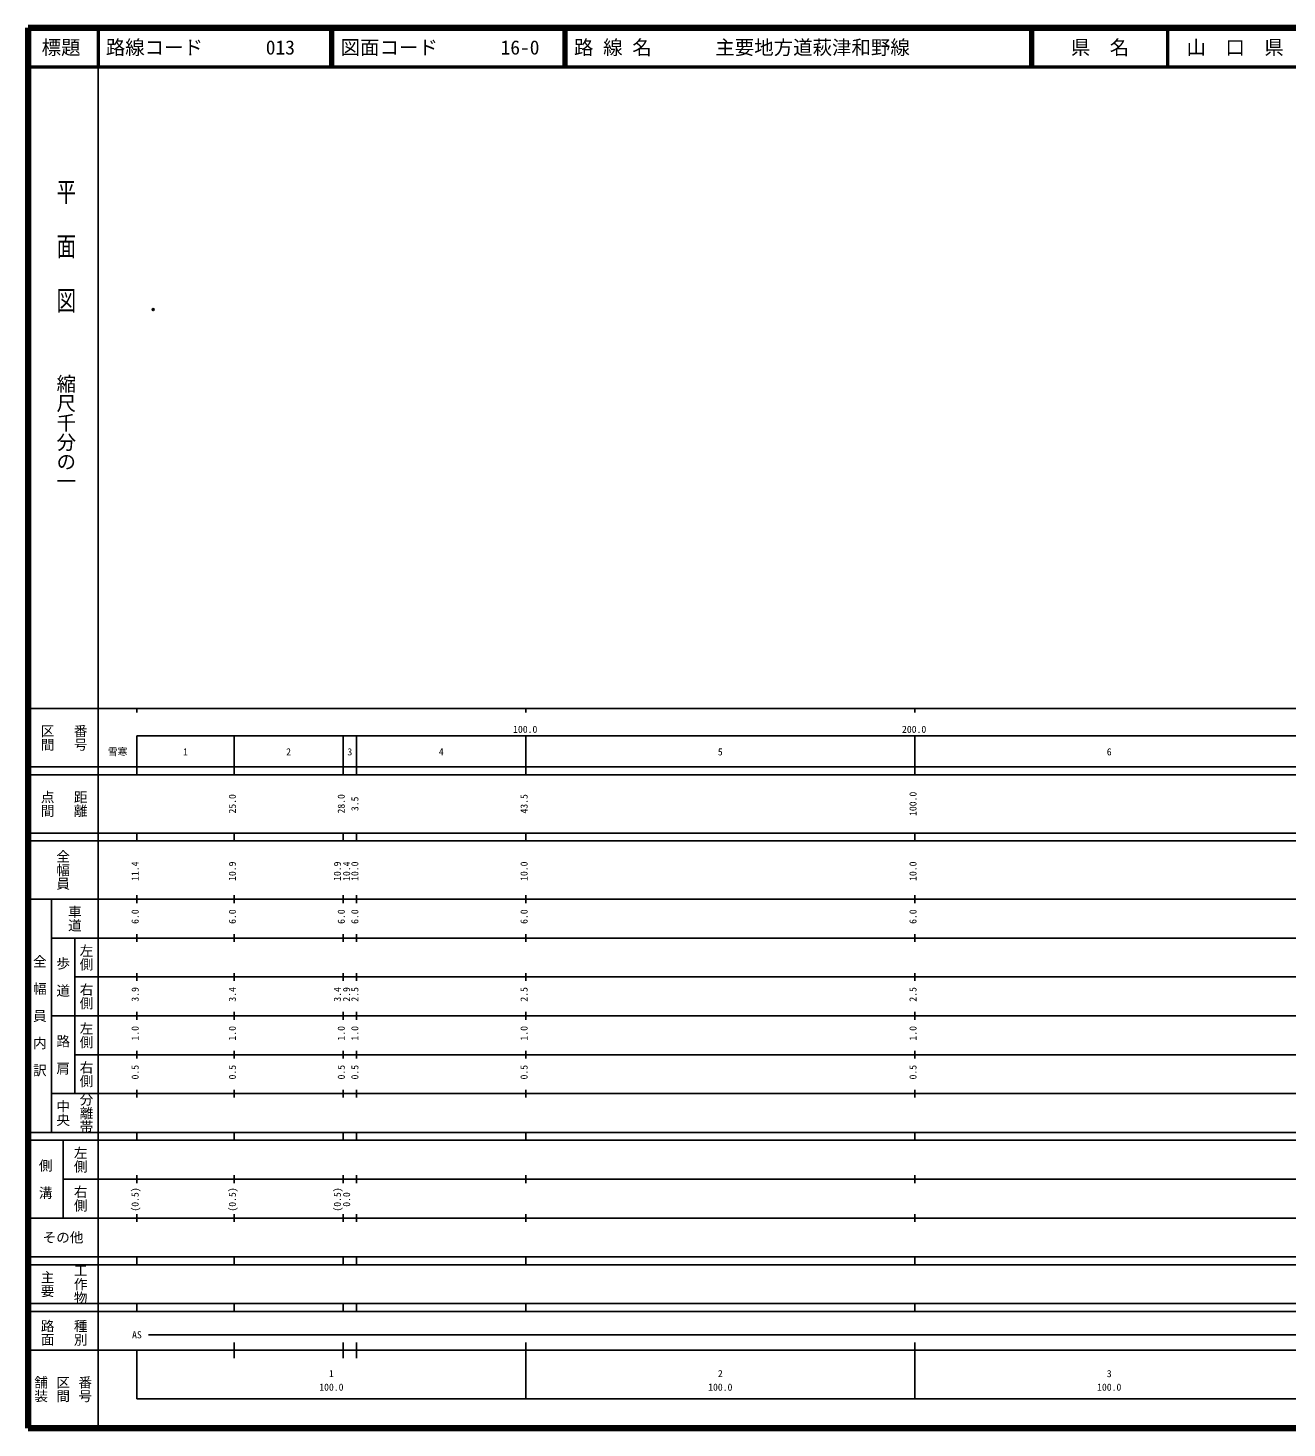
# Model space of a CAD drawing. Units: millimetres on the paper. Extents: x 40 to 680, y 20 to 380.
# Drawn here: x 40 to 363.7, y 20 to 380 of the extents above; entities that cross this region are included whole.
import ezdxf
from ezdxf.enums import TextEntityAlignment as Align

# ---------------------------------------------------------------- set-up
doc = ezdxf.new("R2010")
doc.units = ezdxf.units.MM
doc.header["$PDMODE"] = 32
doc.header["$PDSIZE"] = 0.5
doc.layers.add('M-OTRS', color=6, linetype='Continuous')
doc.layers.add('M-TTL-TXT', color=7, linetype='Continuous')
for name, color, linetype, lineweight in [('M-TTL', 2, 'Continuous', 140), ('M-TTL-BAND', 7, 'Continuous', 25), ('M-TTL-LINE', 7, 'Continuous', 50)]:
    doc.layers.add(name, color=color, linetype=linetype, lineweight=lineweight)
doc.styles.add('@ＭＳ ゴシック', font='')
doc.styles.add('ＭＳ ゴシック', font='')
doc.styles.get('@ＭＳ ゴシック').set_extended_font_data('@MS Gothic')
doc.styles.get('ＭＳ ゴシック').set_extended_font_data('MS Gothic')

msp = doc.modelspace()

# ---------------------------------------------------------------- linework, layer by layer
at = {"layer": 'M-OTRS'}
msp.add_point((72.214, 307.601), dxfattribs=at)
at = {"layer": 'M-TTL'}
for p, q in [((40, 380), (40, 20)), ((680, 380), (40, 380)), ((40, 20), (680, 20))]:
    msp.add_line(p, q, dxfattribs=at)
at = {"layer": 'M-TTL-BAND'}
for p, q in [((58, 370), (58, 20)), ((40, 205), (579, 205)), ((68, 205), (68, 204)), ((168, 205), (168, 204)), ((268, 205), (268, 204)), ((68, 198), (579, 198)), ((68, 198), (68, 188)), ((93, 188), (93, 198)), ((121, 188), (121, 198)), ((124.5, 188), (124.5, 198)), ((168, 188), (168, 198)), ((268, 188), (268, 198)), ((40, 190), (579, 190)), ((40, 188), (579, 188)), ((40, 173), (579, 173)), ((68, 171), (68, 173)), ((93, 171), (93, 173)), ((121, 171), (121, 173)), ((124.5, 171), (124.5, 173)), ((168, 171), (168, 173)), ((268, 171), (268, 173)), ((40, 171), (579, 171)), ((40, 156), (579, 156)), ((46, 96), (46, 156)), ((68, 155), (68, 157)), ((93, 155), (93, 157)), ((121, 155), (121, 157)), ((124.5, 155), (124.5, 157)), ((168, 155), (168, 157)), ((268, 155), (268, 157)), ((46, 146), (579, 146)), ((52, 146), (52, 106)), ((68, 145), (68, 147)), ((93, 145), (93, 147)), ((121, 145), (121, 147)), ((124.5, 145), (124.5, 147)), ((168, 145), (168, 147)), ((268, 145), (268, 147)), ((68, 135), (68, 137)), ((93, 135), (93, 137)), ((121, 135), (121, 137)), ((124.5, 135), (124.5, 137)), ((168, 135), (168, 137)), ((268, 135), (268, 137)), ((52, 136), (579, 136)), ((46, 126), (579, 126)), ((68, 125), (68, 127)), ((93, 125), (93, 127)), ((121, 125), (121, 127)), ((124.5, 125), (124.5, 127)), ((168, 125), (168, 127)), ((268, 125), (268, 127)), ((52, 116), (579, 116)), ((68, 115), (68, 117)), ((93, 115), (93, 117)), ((121, 115), (121, 117)), ((124.5, 115), (124.5, 117)), ((168, 115), (168, 117)), ((268, 115), (268, 117)), ((46, 106), (579, 106)), ((68, 105), (68, 107)), ((93, 105), (93, 107)), ((121, 105), (121, 107)), ((124.5, 105), (124.5, 107)), ((168, 105), (168, 107)), ((268, 105), (268, 107)), ((40, 96), (579, 96)), ((40, 94), (579, 94)), ((49, 94), (49, 74)), ((68, 94), (68, 96)), ((93, 94), (93, 96)), ((121, 94), (121, 96)), ((124.5, 94), (124.5, 96)), ((168, 94), (168, 96)), ((268, 94), (268, 96)), ((49, 84), (579, 84)), ((68, 83), (68, 85)), ((93, 83), (93, 85)), ((121, 83), (121, 85)), ((124.5, 83), (124.5, 85)), ((168, 83), (168, 85)), ((268, 83), (268, 85)), ((40, 74), (579, 74)), ((68, 73), (68, 75)), ((93, 73), (93, 75)), ((121, 73), (121, 75)), ((124.5, 73), (124.5, 75)), ((168, 73), (168, 75)), ((268, 73), (268, 75)), ((40, 64), (579, 64)), ((40, 62), (579, 62)), ((68, 62), (68, 64)), ((93, 62), (93, 64)), ((121, 62), (121, 64)), ((124.5, 62), (124.5, 64)), ((168, 62), (168, 64)), ((268, 62), (268, 64)), ((40, 52), (579, 52)), ((68, 50), (68, 52)), ((93, 50), (93, 52)), ((121, 50), (121, 52)), ((124.5, 50), (124.5, 52)), ((168, 50), (168, 52)), ((268, 50), (268, 52)), ((40, 50), (579, 50)), ((71, 44), (565, 44)), ((40, 40), (579, 40)), ((68, 40), (68, 27.5)), ((93, 38), (93, 42)), ((121, 38), (121, 42)), ((124.5, 38), (124.5, 42)), ((168, 27.5), (168, 42)), ((268, 27.5), (268, 42)), ((68, 27.5), (579, 27.5))]:
    msp.add_line(p, q, dxfattribs=at)
at = {"layer": 'M-TTL-LINE'}
for p, q in [((58, 380), (58, 370)), ((117.75, 380), (117.75, 370)), ((118.25, 380), (118.25, 370)), ((177.75, 380), (177.75, 370)), ((178.25, 380), (178.25, 370)), ((297.75, 380), (297.75, 370)), ((298.25, 380), (298.25, 370)), ((333, 380), (333, 370)), ((40, 370), (680, 370))]:
    msp.add_line(p, q, dxfattribs=at)

# ---------------------------------------------------------------- texts
at = {"layer": 'M-TTL-BAND', "style": '@ＭＳ ゴシック', "width": 1.4}
msp.add_text('平  面  図', height=3.666, rotation=270, dxfattribs=at).set_placement((49.777, 306.475), align=Align.MIDDLE_RIGHT)
at = {"layer": 'M-TTL-BAND', "style": '@ＭＳ ゴシック'}
msp.add_text('縮尺千分の一', height=3.666, rotation=270, dxfattribs=at).set_placement((49.777, 261.03), align=Align.MIDDLE_RIGHT)
for s, p in [('区間', (45, 197.5)), ('番号', (53.5, 197.5)), ('点間', (45, 180.5)), ('距離', (53.5, 180.5)), ('全幅員', (49, 163.5)), ('車道', (52, 151)), ('左側', (55, 141)), ('全\u3000幅\u3000員\u3000内\u3000訳', (43, 126)), ('歩\u3000道', (49, 136)), ('右側', (55, 131)), ('左側', (55, 121)), ('路\u3000肩', (49, 116)), ('右側', (55, 111)), ('分離帯', (55, 101)), ('中央', (49, 101)), ('左側', (53.5, 89)), ('側\u3000溝', (44.5, 84)), ('右側', (53.5, 79)), ('工作物', (53.5, 57)), ('主要', (45, 57)), ('路面', (45, 44.5)), ('種別', (53.5, 44.5)), ('舗装', (43.333, 30)), ('区間', (49, 30)), ('番号', (54.667, 30))]:
    msp.add_text(s, height=2.566, rotation=270, dxfattribs=at).set_placement(p, align=Align.MIDDLE_CENTER)
at = {"layer": 'M-TTL-BAND', "style": 'ＭＳ ゴシック'}
for s, p in [('100.0', (167.844, 198.195)), ('200.0', (267.844, 198.195)), ('雪寒', (63.049, 192.405)), ('1', (80.5, 192.405)), ('2', (107, 192.405)), ('3', (122.75, 192.405)), ('4', (146.25, 192.405)), ('5', (218, 192.405)), ('6', (318, 192.405)), ('AS', (68, 42.5)), ('1', (118, 32.523)), ('2', (218, 32.523)), ('3', (318, 32.523)), ('100.0', (118, 29.033)), ('100.0', (218, 29.033)), ('100.0', (318, 29.033))]:
    msp.add_text(s, height=1.833, dxfattribs=at).set_placement(p, align=Align.BOTTOM_CENTER)
for s, p in [('25.0', (94, 180.5)), ('28.0', (122, 180.5)), ('3.5', (125.5, 180.5)), ('43.5', (169, 180.5)), ('100.0', (269, 180.5)), ('11.4', (69, 163.174)), ('10.9', (94, 163.174)), ('10.9', (121, 163.174)), ('10.4', (123.37, 163.174)), ('10.0', (125.5, 163.174)), ('10.0', (169, 163.174)), ('10.0', (269, 163.174)), ('6.0', (69, 151.5)), ('6.0', (94, 151.5)), ('6.0', (122, 151.5)), ('6.0', (125.5, 151.5)), ('6.0', (169, 151.5)), ('6.0', (269, 151.5)), ('3.9', (69, 131.5)), ('3.4', (94, 131.5)), ('3.4', (121, 131.5)), ('2.9', (123.37, 131.5)), ('2.5', (125.5, 131.5)), ('2.5', (169, 131.5)), ('2.5', (269, 131.5)), ('1.0', (69, 121.5)), ('1.0', (94, 121.5)), ('1.0', (122, 121.5)), ('1.0', (125.5, 121.5)), ('1.0', (169, 121.5)), ('1.0', (269, 121.5)), ('0.5', (69, 111.5)), ('0.5', (94, 111.5)), ('0.5', (122, 111.5)), ('0.5', (125.5, 111.5)), ('0.5', (169, 111.5)), ('0.5', (269, 111.5)), ('(0.5)', (69, 78.764)), ('(0.5)', (94, 78.764)), ('(0.5)', (121, 78.764)), ('0.0', (123.37, 78.764))]:
    msp.add_text(s, height=1.833, rotation=90, dxfattribs=at).set_placement(p, align=Align.BOTTOM_CENTER)
msp.add_text('その他', height=2.566, dxfattribs=at).set_placement((49, 69), align=Align.MIDDLE_CENTER)
at = {"layer": 'M-TTL-TXT', "style": 'ＭＳ ゴシック'}
for s, p in [('標題', (48.5, 375)), ('県\u3000名', (315.625, 375)), ('山\u3000口\u3000県', (350.375, 375))]:
    msp.add_text(s, height=3.666, dxfattribs=at).set_placement(p, align=Align.MIDDLE_CENTER)
for s, p in [('路線コード', (60, 375)), ('013', (101.142, 375)), ('図面コード', (120.38, 375)), ('16-0', (161.521, 375)), ('路 線 名', (180.38, 375)), ('主要地方道萩津和野線', (216.734, 375))]:
    msp.add_text(s, height=3.666, dxfattribs=at).set_placement(p, align=Align.MIDDLE_LEFT)

doc.saveas('drawing.dxf')
